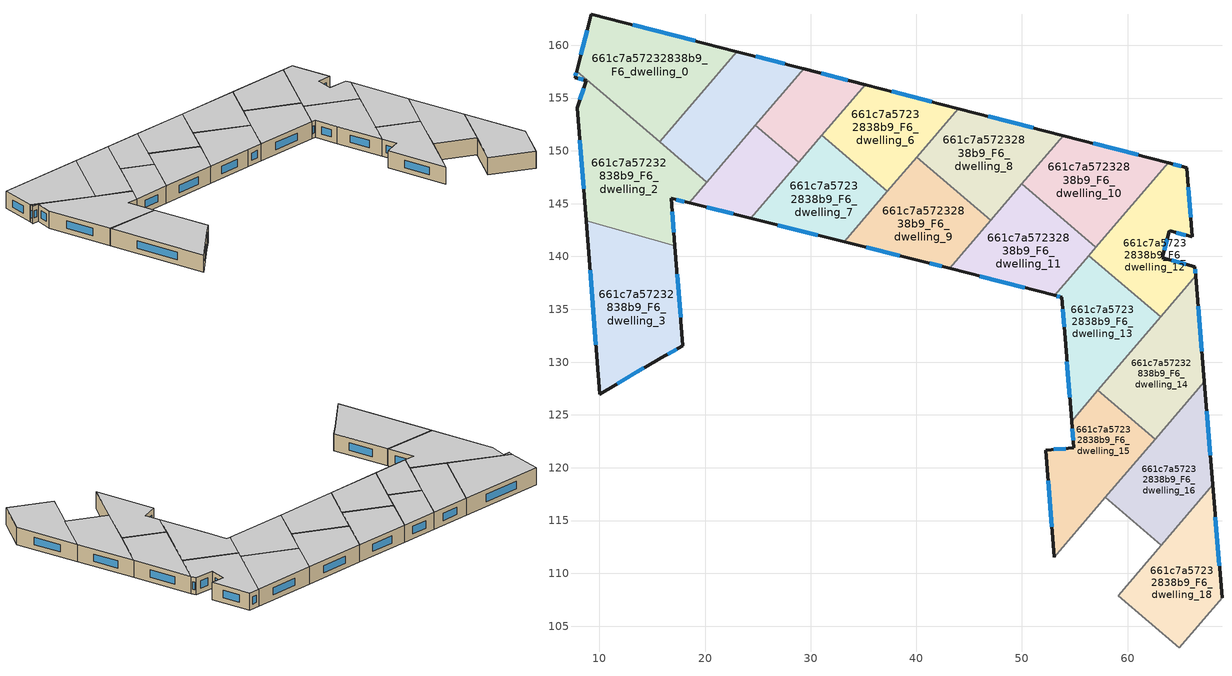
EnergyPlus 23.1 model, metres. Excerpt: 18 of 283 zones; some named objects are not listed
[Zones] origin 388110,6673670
661c7a57232838b9_F6_dwelling_0
 floor to 661c7a57232838b9_F5_dwelling_0 (EU_floor_Construction): 23,159.41 15.7,150.85 7.85,157.55 9.24,162.95 z18
 wall outside (EU_wall_Construction): 23,159.41 9.24,162.95 7.85,157.55 z18:21
 wall to 661c7a57232838b9_F6_dwelling_1 (EU_wall_Construction): 15.7,150.85 23,159.41 z18:21
 wall to 661c7a57232838b9_F6_dwelling_2 (EU_wall_Construction): 7.85,157.55 15.7,150.85 z18:21
 window (EU_Window_Construction): 19.07,160.42 13.18,161.94 / 8.85,161.41 8.25,159.1 z18.86:20.14
 ceiling to 661c7a57232838b9_F7_dwelling_0 (EU_floor_Construction): 15.7,150.85 23,159.41 9.24,162.95 7.85,157.55 z21
661c7a57232838b9_F6_dwelling_1
 floor to 661c7a57232838b9_F5_dwelling_1 (EU_floor_Construction): 29.34,157.77 20.16,147.04 15.7,150.85 23,159.41 z18
 wall outside (EU_wall_Construction): 29.34,157.77 23,159.41 z18:21
 wall to 661c7a57232838b9_F6_dwelling_5 (EU_wall_Construction): 20.16,147.04 24.78,152.44 z18:21
 wall to 661c7a57232838b9_F6_dwelling_2 (EU_wall_Construction): 15.7,150.85 20.16,147.04 z18:21
 wall to 661c7a57232838b9_F6_dwelling_4 (EU_wall_Construction): 24.78,152.44 29.34,157.77 z18:21
 window (EU_Window_Construction): 27.53,158.24 24.81,158.94 z18.86:20.14
 ceiling to 661c7a57232838b9_F7_dwelling_1 (EU_floor_Construction): 20.16,147.04 29.34,157.77 23,159.41 15.7,150.85 z21
661c7a57232838b9_F6_dwelling_10
 floor to 661c7a57232838b9_F5_dwelling_10 (EU_floor_Construction): 63.83,148.88 57,140.88 49.99,146.87 53.89,151.44 z18
 wall outside (EU_wall_Construction): 63.83,148.88 53.89,151.44 z18:21
 wall to 661c7a57232838b9_F6_dwelling_11 (EU_wall_Construction): 49.99,146.87 57,140.88 z18:21
 wall to 661c7a57232838b9_F6_dwelling_12 (EU_wall_Construction): 57,140.88 63.83,148.88 z18:21
 wall to 661c7a57232838b9_F6_dwelling_8 (EU_wall_Construction): 53.89,151.44 49.99,146.87 z18:21
 window (EU_Window_Construction): 60.99,149.61 56.73,150.71 z18.86:20.14
 ceiling to 661c7a57232838b9_F7_dwelling_10 (EU_floor_Construction): 57,140.88 63.83,148.88 53.89,151.44 49.99,146.87 z21
661c7a57232838b9_F6_dwelling_11
 floor to 661c7a57232838b9_F5_dwelling_11 (EU_floor_Construction): 57,140.88 53.09,136.31 43.15,138.87 49.99,146.87 z18
 wall outside (EU_wall_Construction): 43.15,138.87 53.09,136.31 z18:21
 wall to 661c7a57232838b9_F6_dwelling_13 (EU_wall_Construction): 53.09,136.31 56.32,140.09 z18:21
 wall to 661c7a57232838b9_F6_dwelling_9 (EU_wall_Construction): 47.05,143.44 43.15,138.87 z18:21
 wall to 661c7a57232838b9_F6_dwelling_12 (EU_wall_Construction): 56.32,140.09 57,140.88 z18:21
 wall to 661c7a57232838b9_F6_dwelling_8 (EU_wall_Construction): 49.99,146.87 47.05,143.44 z18:21
 window (EU_Window_Construction): 45.99,138.14 50.25,137.04 z18.86:20.14
 ceiling to 661c7a57232838b9_F7_dwelling_11 (EU_floor_Construction): 53.09,136.31 57,140.88 49.99,146.87 43.15,138.87 z21
661c7a57232838b9_F6_dwelling_12
 floor to 661c7a57232838b9_F5_dwelling_12 (EU_floor_Construction): 65.6,148.42 66.14,141.86 64.01,142.43 63.98,142.44 63.97,142.39 63.3,139.88 66.37,139.01 66.44,138.16 63.12,134.28 56.32,140.09 63.83,148.88 z18
 wall outside (EU_wall_Construction): 66.44,138.16 66.37,139.01 63.3,139.88 63.97,142.39 63.98,142.44 64.01,142.43 66.14,141.86 65.6,148.42 63.83,148.88 z18:21
 wall to 661c7a57232838b9_F6_dwelling_13 (EU_wall_Construction): 56.32,140.09 63.12,134.28 z18:21
 wall to 661c7a57232838b9_F6_dwelling_14 (EU_wall_Construction): 63.12,134.28 66.44,138.16 z18:21
 window (EU_Window_Construction): 65.09,148.55 64.34,148.75 / 65.98,143.74 65.75,146.55 / 64.62,142.27 65.53,142.02 / 63.49,140.6 63.78,141.67 / 65.49,139.26 64.18,139.63 / 66.42,138.41 66.39,138.77 z18.86:20.14
 ceiling to 661c7a57232838b9_F7_dwelling_12 (EU_floor_Construction): 63.12,134.28 66.44,138.16 66.37,139.01 63.3,139.88 63.97,142.39 63.98,142.44 64.01,142.43 66.14,141.86 65.6,148.42 63.83,148.88 56.32,140.09 z21
661c7a57232838b9_F6_dwelling_13
 floor to 661c7a57232838b9_F5_dwelling_13 (EU_floor_Construction): 63.12,134.28 54.7,124.43 54.09,132.26 53.79,136.13 53.09,136.31 56.32,140.09 z18
 wall outside (EU_wall_Construction): 53.09,136.31 53.79,136.13 54.09,132.26 54.7,124.43 z18:21
 wall to 661c7a57232838b9_F6_dwelling_15 (EU_wall_Construction): 54.7,124.43 57.2,127.34 z18:21
 wall to 661c7a57232838b9_F6_dwelling_14 (EU_wall_Construction): 57.2,127.34 63.12,134.28 z18:21
 window (EU_Window_Construction): 53.87,135.02 54,133.36 / 53.29,136.26 53.59,136.18 / 54.26,130.02 54.53,126.66 z18.86:20.14
 ceiling to 661c7a57232838b9_F7_dwelling_13 (EU_floor_Construction): 54.7,124.43 63.12,134.28 56.32,140.09 53.09,136.31 53.79,136.13 54.09,132.26 z21
661c7a57232838b9_F6_dwelling_14
 floor to 661c7a57232838b9_F5_dwelling_14 (EU_floor_Construction): 66.44,138.16 67.26,128.15 62.61,122.71 57.2,127.34 z18
 wall outside (EU_wall_Construction): 67.26,128.15 66.44,138.16 z18:21
 wall to 661c7a57232838b9_F6_dwelling_15 (EU_wall_Construction): 57.2,127.34 62.61,122.71 z18:21
 wall to 661c7a57232838b9_F6_dwelling_16 (EU_wall_Construction): 62.61,122.71 67.26,128.15 z18:21
 window (EU_Window_Construction): 67.03,131.01 66.67,135.3 z18.86:20.14
 ceiling to 661c7a57232838b9_F7_dwelling_14 (EU_floor_Construction): 62.61,122.71 67.26,128.15 66.44,138.16 57.2,127.34 z21
661c7a57232838b9_F6_dwelling_15
 floor to 661c7a57232838b9_F5_dwelling_15 (EU_floor_Construction): 62.61,122.71 53.06,111.53 52.26,121.67 54.9,121.88 54.7,124.43 57.2,127.34 z18
 wall outside (EU_wall_Construction): 54.7,124.43 54.9,121.88 52.26,121.67 53.06,111.53 z18:21
 wall to 661c7a57232838b9_F6_dwelling_17 (EU_wall_Construction): 53.06,111.53 57.9,117.2 z18:21
 wall to 661c7a57232838b9_F6_dwelling_16 (EU_wall_Construction): 57.9,117.2 62.61,122.71 z18:21
 window (EU_Window_Construction): 54.15,121.82 53.02,121.73 / 54.76,123.7 54.85,122.61 / 52.49,118.77 52.83,114.42 z18.86:20.14
 ceiling to 661c7a57232838b9_F7_dwelling_15 (EU_floor_Construction): 53.06,111.53 62.61,122.71 57.2,127.34 54.7,124.43 54.9,121.88 52.26,121.67 z21
661c7a57232838b9_F6_dwelling_16
 floor to 661c7a57232838b9_F5_dwelling_16 (EU_floor_Construction): 67.26,128.15 68.06,118.37 63.2,112.68 57.9,117.2 z18
 wall outside (EU_wall_Construction): 68.06,118.37 67.26,128.15 z18:21
 wall to 661c7a57232838b9_F6_dwelling_18 (EU_wall_Construction): 63.2,112.68 68.06,118.37 z18:21
 wall to 661c7a57232838b9_F6_dwelling_17 (EU_wall_Construction): 57.9,117.2 63.2,112.68 z18:21
 window (EU_Window_Construction): 67.83,121.17 67.49,125.36 z18.86:20.14
 ceiling to 661c7a57232838b9_F7_dwelling_16 (EU_floor_Construction): 63.2,112.68 68.06,118.37 67.26,128.15 57.9,117.2 z21
661c7a57232838b9_F6_dwelling_18
 floor to 661c7a57232838b9_F5_dwelling_18 (EU_floor_Construction): 68.06,118.37 68.94,107.68 64.89,102.94 59.1,107.88 z18
 wall outside (EU_wall_Construction): 68.94,107.68 68.06,118.37 z18:21
 wall to 661c7a57232838b9_F6_dwelling_19 (EU_wall_Construction): 59.1,107.88 64.89,102.94 z18:21
 wall to 661c7a57232838b9_F6_dwelling_20 (EU_wall_Construction): 64.89,102.94 68.94,107.68 z18:21
 wall to 661c7a57232838b9_F6_dwelling_17 (EU_wall_Construction): 63.2,112.68 59.1,107.89 z18:21
 window (EU_Window_Construction): 68.69,110.74 68.31,115.32 z18.86:20.14
 ceiling to 661c7a57232838b9_F7_dwelling_18 (EU_floor_Construction): 64.89,102.94 68.94,107.68 68.06,118.37 59.1,107.88 z21
661c7a57232838b9_F6_dwelling_2
 floor to 661c7a57232838b9_F5_dwelling_2 (EU_floor_Construction): 20.16,147.04 18.49,145.08 16.8,145.5 17.16,141 8.75,143.36 7.91,154.09 8.76,156.66 7.69,156.93 7.85,157.55 z18
 wall outside (EU_wall_Construction): 7.85,157.55 7.69,156.93 8.76,156.66 7.91,154.09 8.75,143.36 / 17.16,141 16.8,145.5 18.49,145.08 z18:21
 wall to 661c7a57232838b9_F6_dwelling_3 (EU_wall_Construction): 8.75,143.36 17.16,141 z18:21
 wall to 661c7a57232838b9_F6_dwelling_5 (EU_wall_Construction): 18.49,145.08 20.16,147.03 z18:21
 window (EU_Window_Construction): 8.52,155.92 8.15,154.82 / 8,156.85 8.45,156.74 / 7.81,157.38 7.74,157.11 / 17.29,145.38 18.01,145.2 / 17.06,142.29 16.91,144.22 / 8.15,151.02 8.51,146.43 z18.86:20.14
 ceiling to 661c7a57232838b9_F7_dwelling_2 (EU_floor_Construction): 17.16,141 16.8,145.5 18.49,145.08 20.16,147.04 7.85,157.55 7.69,156.93 8.76,156.66 7.91,154.09 8.75,143.36 z21
661c7a57232838b9_F6_dwelling_3
 floor to 661c7a57232838b9_F5_dwelling_3 (EU_floor_Construction): 17.16,141 17.89,131.55 15.88,130.43 10.03,126.97 8.75,143.36 z18
 wall outside (EU_wall_Construction): 8.75,143.36 10.03,126.97 15.88,130.43 17.89,131.55 17.16,141 z18:21
 window (EU_Window_Construction): 16.45,130.75 17.32,131.23 / 11.7,127.96 14.2,129.44 / 9.12,138.68 9.66,131.65 / 17.68,134.25 17.37,138.3 z18.86:20.14
 ceiling to 661c7a57232838b9_F7_dwelling_3 (EU_floor_Construction): 15.88,130.43 17.89,131.55 17.16,141 8.75,143.36 10.03,126.97 z21
661c7a57232838b9_F6_dwelling_4
 floor to 661c7a57232838b9_F5_dwelling_4 (EU_floor_Construction): 35.15,156.27 28.88,148.93 24.78,152.44 29.34,157.77 z18
 wall outside (EU_wall_Construction): 35.15,156.27 29.34,157.77 z18:21
 wall to 661c7a57232838b9_F6_dwelling_5 (EU_wall_Construction): 24.78,152.44 28.88,148.93 z18:21
 wall to 661c7a57232838b9_F6_dwelling_6 (EU_wall_Construction): 31.05,151.48 35.15,156.27 z18:21
 wall to 661c7a57232838b9_F6_dwelling_7 (EU_wall_Construction): 28.88,148.93 31.05,151.48 z18:21
 window (EU_Window_Construction): 33.49,156.7 31,157.34 z18.86:20.14
 ceiling to 661c7a57232838b9_F7_dwelling_4 (EU_floor_Construction): 28.88,148.93 35.15,156.27 29.34,157.77 24.78,152.44 z21
661c7a57232838b9_F6_dwelling_5
 floor to 661c7a57232838b9_F5_dwelling_5 (EU_floor_Construction): 28.88,148.93 24.33,143.61 18.49,145.08 24.78,152.44 z18
 wall outside (EU_wall_Construction): 18.49,145.08 24.33,143.61 z18:21
 wall to 661c7a57232838b9_F6_dwelling_7 (EU_wall_Construction): 24.33,143.61 28.88,148.93 z18:21
 window (EU_Window_Construction): 20.16,144.66 22.66,144.03 z18.86:20.14
 ceiling to 661c7a57232838b9_F7_dwelling_5 (EU_floor_Construction): 24.33,143.61 28.88,148.93 24.78,152.44 18.49,145.08 z21
661c7a57232838b9_F6_dwelling_6
 floor to 661c7a57232838b9_F5_dwelling_6 (EU_floor_Construction): 43.97,154 37.27,146.16 31.05,151.48 35.15,156.27 z18
 wall outside (EU_wall_Construction): 43.97,154 35.15,156.27 z18:21
 wall to 661c7a57232838b9_F6_dwelling_7 (EU_wall_Construction): 31.05,151.48 37.27,146.16 z18:21
 wall to 661c7a57232838b9_F6_dwelling_8 (EU_wall_Construction): 40.05,149.42 43.97,154 z18:21
 wall to 661c7a57232838b9_F6_dwelling_9 (EU_wall_Construction): 37.27,146.16 40.05,149.42 z18:21
 window (EU_Window_Construction): 41.45,154.65 37.67,155.62 z18.86:20.14
 ceiling to 661c7a57232838b9_F7_dwelling_6 (EU_floor_Construction): 37.27,146.16 43.97,154 35.15,156.27 31.05,151.48 z21
661c7a57232838b9_F6_dwelling_7
 floor to 661c7a57232838b9_F5_dwelling_7 (EU_floor_Construction): 37.27,146.16 33.19,141.39 24.33,143.61 31.05,151.48 z18
 wall outside (EU_wall_Construction): 24.33,143.61 33.19,141.39 z18:21
 wall to 661c7a57232838b9_F6_dwelling_9 (EU_wall_Construction): 33.19,141.39 37.27,146.16 z18:21
 window (EU_Window_Construction): 26.86,142.98 30.66,142.02 z18.86:20.14
 ceiling to 661c7a57232838b9_F7_dwelling_7 (EU_floor_Construction): 33.19,141.39 37.27,146.16 31.05,151.48 24.33,143.61 z21
661c7a57232838b9_F6_dwelling_8
 floor to 661c7a57232838b9_F5_dwelling_8 (EU_floor_Construction): 53.89,151.44 47.05,143.44 40.05,149.42 43.97,154 z18
 wall outside (EU_wall_Construction): 53.89,151.44 43.97,154 z18:21
 wall to 661c7a57232838b9_F6_dwelling_9 (EU_wall_Construction): 40.05,149.42 47.05,143.44 z18:21
 window (EU_Window_Construction): 51.06,152.17 46.8,153.27 z18.86:20.14
 ceiling to 661c7a57232838b9_F7_dwelling_8 (EU_floor_Construction): 47.05,143.44 53.89,151.44 43.97,154 40.05,149.42 z21
661c7a57232838b9_F6_dwelling_9
 floor to 661c7a57232838b9_F5_dwelling_9 (EU_floor_Construction): 47.05,143.44 43.15,138.87 40.51,139.55 33.19,141.39 40.05,149.42 z18
 wall outside (EU_wall_Construction): 33.19,141.39 40.51,139.55 43.15,138.87 z18:21
 window (EU_Window_Construction): 41.27,139.35 42.4,139.06 / 35.28,140.86 38.42,140.07 z18.86:20.14
 ceiling to 661c7a57232838b9_F7_dwelling_9 (EU_floor_Construction): 43.15,138.87 47.05,143.44 40.05,149.42 33.19,141.39 40.51,139.55 z21
[Building]
EU S2 Campaign: North Axis=0; Terrain=City; Solar Distribution=FullExterior
[Site:Location]
Helsinki-Vantaa.AP: Latitude=60.317; Longitude=24.963; Time Zone=2; Elevation=54.6
[SizingPeriod:WeatherFileDays]
AnnualSizingPeriod: Begin Month=1; Begin Day of Month=1; End Month=12; End Day of Month=31; Day of Week for Start Day=Monday; Use Weather File Daylight Saving Period=No; Use Weather File Rain and Snow Indicators=No
[MATERIAL]
EU_InternalMass_Material: Roughness=MediumRough; Thickness=0.1; Conductivity=1; Density=1800; Specific Heat=900; Thermal Absorptance=0.9; Solar Absorptance=0.7; Visible Absorptance=0.7
[MATERIAL:NOMASS] Roughness=MediumRough; Thermal Absorptance=0.9; Solar Absorptance=0.7; Visible Absorptance=0.7
Name | Thermal Resistance
EU_wall_NoMass | 5.91765
EU_floor_NoMass | 6.2875
[WINDOWMATERIAL:SIMPLEGLAZINGSYSTEM]
EU_Window_SimpleGlazing: UFactor=0.994035; Solar Heat Gain Coefficient=0.7; Visible Transmittance=0.7
[CONSTRUCTION]
EU_wall_Construction: EU_wall_NoMass
EU_floor_Construction: EU_floor_NoMass
EU_Window_Construction: EU_Window_SimpleGlazing
EU_InternalMass_Construction: EU_InternalMass_Material
[ZONE] Type=1; Multiplier=1; Ceiling Height=autocalculate; Floor Area=autocalculate; Part of Total Floor Area=Yes
Name | Volume
661c7a57232838b9_F6_dwelling_0 | 292.928
661c7a57232838b9_F6_dwelling_1 | 223.657
661c7a57232838b9_F6_dwelling_10; 661c7a57232838b9_F6_dwelling_11 | 228.649
661c7a57232838b9_F6_dwelling_12 | 228.669
661c7a57232838b9_F6_dwelling_13 | 228.664
661c7a57232838b9_F6_dwelling_14 | 228.665
661c7a57232838b9_F6_dwelling_15 | 228.65
661c7a57232838b9_F6_dwelling_16 | 228.681
661c7a57232838b9_F6_dwelling_18 | 228.672
661c7a57232838b9_F6_dwelling_2 | 317.031
661c7a57232838b9_F6_dwelling_3 | 318.006
661c7a57232838b9_F6_dwelling_4 | 134.826
661c7a57232838b9_F6_dwelling_5 | 134.834
661c7a57232838b9_F6_dwelling_6 | 203.971
661c7a57232838b9_F6_dwelling_7 | 203.984
661c7a57232838b9_F6_dwelling_8 | 228.654
661c7a57232838b9_F6_dwelling_9 | 228.656
[INTERNALMASS] Construction=EU_InternalMass_Construction
Name | Zone or ZoneList | Surface Area
661c7a57232838b9_F6_dwelling_0_EU_InternalMass | 661c7a57232838b9_F6_dwelling_0 | 97.6416
661c7a57232838b9_F6_dwelling_1_EU_InternalMass | 661c7a57232838b9_F6_dwelling_1 | 74.5567
661c7a57232838b9_F6_dwelling_2_EU_InternalMass | 661c7a57232838b9_F6_dwelling_2 | 105.686
661c7a57232838b9_F6_dwelling_3_EU_InternalMass | 661c7a57232838b9_F6_dwelling_3 | 105.991
661c7a57232838b9_F6_dwelling_4_EU_InternalMass | 661c7a57232838b9_F6_dwelling_4 | 44.9412
661c7a57232838b9_F6_dwelling_5_EU_InternalMass | 661c7a57232838b9_F6_dwelling_5 | 44.9442
661c7a57232838b9_F6_dwelling_6_EU_InternalMass | 661c7a57232838b9_F6_dwelling_6 | 67.9872
661c7a57232838b9_F6_dwelling_7_EU_InternalMass | 661c7a57232838b9_F6_dwelling_7 | 67.9932
661c7a57232838b9_F6_dwelling_8_EU_InternalMass | 661c7a57232838b9_F6_dwelling_8 | 76.2191
661c7a57232838b9_F6_dwelling_9_EU_InternalMass | 661c7a57232838b9_F6_dwelling_9 | 76.222
661c7a57232838b9_F6_dwelling_10_EU_InternalMass | 661c7a57232838b9_F6_dwelling_10 | 76.2171
661c7a57232838b9_F6_dwelling_11_EU_InternalMass | 661c7a57232838b9_F6_dwelling_11 | 76.2164
661c7a57232838b9_F6_dwelling_12_EU_InternalMass | 661c7a57232838b9_F6_dwelling_12 | 76.2225
661c7a57232838b9_F6_dwelling_13_EU_InternalMass | 661c7a57232838b9_F6_dwelling_13 | 76.2212
661c7a57232838b9_F6_dwelling_14_EU_InternalMass | 661c7a57232838b9_F6_dwelling_14 | 76.2195
661c7a57232838b9_F6_dwelling_15_EU_InternalMass | 661c7a57232838b9_F6_dwelling_15 | 76.2178
661c7a57232838b9_F6_dwelling_16_EU_InternalMass | 661c7a57232838b9_F6_dwelling_16 | 76.2284
661c7a57232838b9_F6_dwelling_18_EU_InternalMass | 661c7a57232838b9_F6_dwelling_18 | 76.223
[OTHEREQUIPMENT] Fuel Type=Electricity; Design Level Calculation Method=Watts/Area; Power per Zone Floor Area=1; Fraction Latent=0; Fraction Radiant=0; Fraction Lost=0; Carbon Dioxide Generation Rate=0; EndUse Subcategory=EU_Step8_InternalGains
Name | Zone or ZoneList or Space or SpaceList | Schedule
EU_Step8_InternalGain_661c7a57232838b9_F6_dwelling_0_f000 | 661c7a57232838b9_F6_dwelling_0 | EU_Step8_GainSchedule_661c7a57232838b9_F6_dwelling_0_f000
EU_Step8_InternalGain_661c7a57232838b9_F6_dwelling_1_f000 | 661c7a57232838b9_F6_dwelling_1 | EU_Step8_GainSchedule_661c7a57232838b9_F6_dwelling_1_f000
EU_Step8_InternalGain_661c7a57232838b9_F6_dwelling_2_f000 | 661c7a57232838b9_F6_dwelling_2 | EU_Step8_GainSchedule_661c7a57232838b9_F6_dwelling_2_f000
EU_Step8_InternalGain_661c7a57232838b9_F6_dwelling_3_f000 | 661c7a57232838b9_F6_dwelling_3 | EU_Step8_GainSchedule_661c7a57232838b9_F6_dwelling_3_f000
EU_Step8_InternalGain_661c7a57232838b9_F6_dwelling_4_f000 | 661c7a57232838b9_F6_dwelling_4 | EU_Step8_GainSchedule_661c7a57232838b9_F6_dwelling_4_f000
EU_Step8_InternalGain_661c7a57232838b9_F6_dwelling_5_f000 | 661c7a57232838b9_F6_dwelling_5 | EU_Step8_GainSchedule_661c7a57232838b9_F6_dwelling_5_f000
EU_Step8_InternalGain_661c7a57232838b9_F6_dwelling_6_f000 | 661c7a57232838b9_F6_dwelling_6 | EU_Step8_GainSchedule_661c7a57232838b9_F6_dwelling_6_f000
EU_Step8_InternalGain_661c7a57232838b9_F6_dwelling_7_f000 | 661c7a57232838b9_F6_dwelling_7 | EU_Step8_GainSchedule_661c7a57232838b9_F6_dwelling_7_f000
EU_Step8_InternalGain_661c7a57232838b9_F6_dwelling_8_f000 | 661c7a57232838b9_F6_dwelling_8 | EU_Step8_GainSchedule_661c7a57232838b9_F6_dwelling_8_f000
EU_Step8_InternalGain_661c7a57232838b9_F6_dwelling_9_f000 | 661c7a57232838b9_F6_dwelling_9 | EU_Step8_GainSchedule_661c7a57232838b9_F6_dwelling_9_f000
EU_Step8_InternalGain_661c7a57232838b9_F6_dwelling_10_f000 | 661c7a57232838b9_F6_dwelling_10 | EU_Step8_GainSchedule_661c7a57232838b9_F6_dwelling_10_f000
EU_Step8_InternalGain_661c7a57232838b9_F6_dwelling_11_f000 | 661c7a57232838b9_F6_dwelling_11 | EU_Step8_GainSchedule_661c7a57232838b9_F6_dwelling_11_f000
EU_Step8_InternalGain_661c7a57232838b9_F6_dwelling_12_f000 | 661c7a57232838b9_F6_dwelling_12 | EU_Step8_GainSchedule_661c7a57232838b9_F6_dwelling_12_f000
EU_Step8_InternalGain_661c7a57232838b9_F6_dwelling_13_f000 | 661c7a57232838b9_F6_dwelling_13 | EU_Step8_GainSchedule_661c7a57232838b9_F6_dwelling_13_f000
EU_Step8_InternalGain_661c7a57232838b9_F6_dwelling_14_f000 | 661c7a57232838b9_F6_dwelling_14 | EU_Step8_GainSchedule_661c7a57232838b9_F6_dwelling_14_f000
EU_Step8_InternalGain_661c7a57232838b9_F6_dwelling_15_f000 | 661c7a57232838b9_F6_dwelling_15 | EU_Step8_GainSchedule_661c7a57232838b9_F6_dwelling_15_f000
EU_Step8_InternalGain_661c7a57232838b9_F6_dwelling_16_f000 | 661c7a57232838b9_F6_dwelling_16 | EU_Step8_GainSchedule_661c7a57232838b9_F6_dwelling_16_f000
EU_Step8_InternalGain_661c7a57232838b9_F6_dwelling_18_f000 | 661c7a57232838b9_F6_dwelling_18 | EU_Step8_GainSchedule_661c7a57232838b9_F6_dwelling_18_f000
[ZONEVENTILATION:DESIGNFLOWRATE] Schedule=EU_AlwaysOn; Design Flow Rate Calculation Method=AirChanges/Hour; Air Changes per Hour=0.596421; Ventilation Type=Natural; Fan Pressure Rise=0; Fan Total Efficiency=1; Constant Term Coefficient=1; Temperature Term Coefficient=0; Velocity Term Coefficient=0; Velocity Squared Term Coefficient=0; Minimum Indoor Temperature=-100; Maximum Indoor Temperature=100; Delta Temperature=-100; Minimum Outdoor Temperature=-100; Maximum Outdoor Temperature=100; Maximum Wind Speed=40
Name | Zone or ZoneList or Space or SpaceList
EU_ConstantAir_661c7a57232838b9_F6_dwelling_0 | 661c7a57232838b9_F6_dwelling_0
EU_ConstantAir_661c7a57232838b9_F6_dwelling_1 | 661c7a57232838b9_F6_dwelling_1
EU_ConstantAir_661c7a57232838b9_F6_dwelling_2 | 661c7a57232838b9_F6_dwelling_2
EU_ConstantAir_661c7a57232838b9_F6_dwelling_3 | 661c7a57232838b9_F6_dwelling_3
EU_ConstantAir_661c7a57232838b9_F6_dwelling_4 | 661c7a57232838b9_F6_dwelling_4
EU_ConstantAir_661c7a57232838b9_F6_dwelling_5 | 661c7a57232838b9_F6_dwelling_5
EU_ConstantAir_661c7a57232838b9_F6_dwelling_6 | 661c7a57232838b9_F6_dwelling_6
EU_ConstantAir_661c7a57232838b9_F6_dwelling_7 | 661c7a57232838b9_F6_dwelling_7
EU_ConstantAir_661c7a57232838b9_F6_dwelling_8 | 661c7a57232838b9_F6_dwelling_8
EU_ConstantAir_661c7a57232838b9_F6_dwelling_9 | 661c7a57232838b9_F6_dwelling_9
EU_ConstantAir_661c7a57232838b9_F6_dwelling_10 | 661c7a57232838b9_F6_dwelling_10
EU_ConstantAir_661c7a57232838b9_F6_dwelling_11 | 661c7a57232838b9_F6_dwelling_11
EU_ConstantAir_661c7a57232838b9_F6_dwelling_12 | 661c7a57232838b9_F6_dwelling_12
EU_ConstantAir_661c7a57232838b9_F6_dwelling_13 | 661c7a57232838b9_F6_dwelling_13
EU_ConstantAir_661c7a57232838b9_F6_dwelling_14 | 661c7a57232838b9_F6_dwelling_14
EU_ConstantAir_661c7a57232838b9_F6_dwelling_15 | 661c7a57232838b9_F6_dwelling_15
EU_ConstantAir_661c7a57232838b9_F6_dwelling_16 | 661c7a57232838b9_F6_dwelling_16
EU_ConstantAir_661c7a57232838b9_F6_dwelling_18 | 661c7a57232838b9_F6_dwelling_18
[HVACTEMPLATE:ZONE:IDEALLOADSAIRSYSTEM] System Availability Schedule=EU_AlwaysOn; Maximum Heating Supply Air Temperature=50; Minimum Cooling Supply Air Temperature=13; Maximum Heating Supply Air Humidity Ratio=0.0156; Minimum Cooling Supply Air Humidity Ratio=0.0077; Heating Limit=NoLimit; Cooling Limit=NoLimit; Heating Availability Schedule=EU_AlwaysOn; Cooling Availability Schedule=EU_CoolingOff; Dehumidification Control Type=ConstantSensibleHeatRatio; Cooling Sensible Heat Ratio=0.7; Dehumidification Setpoint=60; Humidification Control Type=None; Humidification Setpoint=30; Outdoor Air Method=None; Outdoor Air Flow Rate per Person=0.00944; Outdoor Air Flow Rate per Zone Floor Area=0; Outdoor Air Flow Rate per Zone=0; Demand Controlled Ventilation Type=None; Outdoor Air Economizer Type=NoEconomizer; Heat Recovery Type=None; Sensible Heat Recovery Effectiveness=0.7; Latent Heat Recovery Effectiveness=0.65
Name | Template Thermostat
661c7a57232838b9_F6_dwelling_0 | EU_HeatOnly_661c7a57232838b9_F6_dwelling_0
661c7a57232838b9_F6_dwelling_1 | EU_HeatOnly_661c7a57232838b9_F6_dwelling_1
661c7a57232838b9_F6_dwelling_2 | EU_HeatOnly_661c7a57232838b9_F6_dwelling_2
661c7a57232838b9_F6_dwelling_3 | EU_HeatOnly_661c7a57232838b9_F6_dwelling_3
661c7a57232838b9_F6_dwelling_4 | EU_HeatOnly_661c7a57232838b9_F6_dwelling_4
661c7a57232838b9_F6_dwelling_5 | EU_HeatOnly_661c7a57232838b9_F6_dwelling_5
661c7a57232838b9_F6_dwelling_6 | EU_HeatOnly_661c7a57232838b9_F6_dwelling_6
661c7a57232838b9_F6_dwelling_7 | EU_HeatOnly_661c7a57232838b9_F6_dwelling_7
661c7a57232838b9_F6_dwelling_8 | EU_HeatOnly_661c7a57232838b9_F6_dwelling_8
661c7a57232838b9_F6_dwelling_9 | EU_HeatOnly_661c7a57232838b9_F6_dwelling_9
661c7a57232838b9_F6_dwelling_10 | EU_HeatOnly_661c7a57232838b9_F6_dwelling_10
661c7a57232838b9_F6_dwelling_11 | EU_HeatOnly_661c7a57232838b9_F6_dwelling_11
661c7a57232838b9_F6_dwelling_12 | EU_HeatOnly_661c7a57232838b9_F6_dwelling_12
661c7a57232838b9_F6_dwelling_13 | EU_HeatOnly_661c7a57232838b9_F6_dwelling_13
661c7a57232838b9_F6_dwelling_14 | EU_HeatOnly_661c7a57232838b9_F6_dwelling_14
661c7a57232838b9_F6_dwelling_15 | EU_HeatOnly_661c7a57232838b9_F6_dwelling_15
661c7a57232838b9_F6_dwelling_16 | EU_HeatOnly_661c7a57232838b9_F6_dwelling_16
661c7a57232838b9_F6_dwelling_18 | EU_HeatOnly_661c7a57232838b9_F6_dwelling_18
[SIZING:ZONE] Zone Cooling Design Supply Air Temperature Input Method=SupplyAirTemperature; Zone Cooling Design Supply Air Temperature=13; Zone Heating Design Supply Air Temperature Input Method=SupplyAirTemperature; Zone Heating Design Supply Air Temperature=50; Zone Cooling Design Supply Air Humidity Ratio=0.008; Zone Heating Design Supply Air Humidity Ratio=0.008; Cooling Design Air Flow Method=DesignDay; Cooling Design Air Flow Rate=0; Cooling Minimum Air Flow per Zone Floor Area=0.000762; Cooling Minimum Air Flow=0; Cooling Minimum Air Flow Fraction=0.2; Heating Design Air Flow Method=DesignDay; Heating Design Air Flow Rate=0; Heating Maximum Air Flow per Zone Floor Area=0.002032; Heating Maximum Air Flow=0.141576; Heating Maximum Air Flow Fraction=0.3; Account for Dedicated Outdoor Air System=No; Dedicated Outdoor Air System Control Strategy=NeutralSupplyAir; Dedicated Outdoor Air Low Setpoint Temperature for Design=autosize; Dedicated Outdoor Air High Setpoint Temperature for Design=autosize; Zone Load Sizing Method=Sensible Load Only No Latent Load; Zone Latent Cooling Design Supply Air Humidity Ratio Input Method=HumidityRatioDifference; Zone Cooling Design Supply Air Humidity Ratio Difference=0.005; Zone Latent Heating Design Supply Air Humidity Ratio Input Method=HumidityRatioDifference; Zone Humidification Design Supply Air Humidity Ratio Difference=0.005
661c7a57232838b9_F6_dwelling_0; 661c7a57232838b9_F6_dwelling_1; 661c7a57232838b9_F6_dwelling_2; 661c7a57232838b9_F6_dwelling_3; 661c7a57232838b9_F6_dwelling_4; 661c7a57232838b9_F6_dwelling_5; 661c7a57232838b9_F6_dwelling_6; 661c7a57232838b9_F6_dwelling_7; 661c7a57232838b9_F6_dwelling_8; 661c7a57232838b9_F6_dwelling_9; 661c7a57232838b9_F6_dwelling_10; 661c7a57232838b9_F6_dwelling_11; 661c7a57232838b9_F6_dwelling_12; 661c7a57232838b9_F6_dwelling_13; 661c7a57232838b9_F6_dwelling_14; 661c7a57232838b9_F6_dwelling_15; 661c7a57232838b9_F6_dwelling_16; 661c7a57232838b9_F6_dwelling_18
[SCHEDULE:CONSTANT]
Name | Hourly Value
EU_AlwaysOn | 1
EU_CoolingOff | 0
[SCHEDULE:FILE] Column Number=1; Rows to Skip at Top=0; Number of Hours of Data=8760; Column Separator=Comma; Interpolate to Timestep=No; Minutes per Item=60; Adjust Schedule for Daylight Savings=Yes
Name | File
EU_Step8_GainSchedule_661c7a57232838b9_F6_dwelling_0_f000 | ../../schedules/661c7a57232838b9/661c7a57232838b9_F6_dwelling_0_f000_gain.csv
EU_Step8_GainSchedule_661c7a57232838b9_F6_dwelling_1_f000 | ../../schedules/661c7a57232838b9/661c7a57232838b9_F6_dwelling_1_f000_gain.csv
EU_Step8_GainSchedule_661c7a57232838b9_F6_dwelling_2_f000 | ../../schedules/661c7a57232838b9/661c7a57232838b9_F6_dwelling_2_f000_gain.csv
EU_Step8_GainSchedule_661c7a57232838b9_F6_dwelling_3_f000 | ../../schedules/661c7a57232838b9/661c7a57232838b9_F6_dwelling_3_f000_gain.csv
EU_Step8_GainSchedule_661c7a57232838b9_F6_dwelling_4_f000 | ../../schedules/661c7a57232838b9/661c7a57232838b9_F6_dwelling_4_f000_gain.csv
EU_Step8_GainSchedule_661c7a57232838b9_F6_dwelling_5_f000 | ../../schedules/661c7a57232838b9/661c7a57232838b9_F6_dwelling_5_f000_gain.csv
EU_Step8_GainSchedule_661c7a57232838b9_F6_dwelling_6_f000 | ../../schedules/661c7a57232838b9/661c7a57232838b9_F6_dwelling_6_f000_gain.csv
EU_Step8_GainSchedule_661c7a57232838b9_F6_dwelling_7_f000 | ../../schedules/661c7a57232838b9/661c7a57232838b9_F6_dwelling_7_f000_gain.csv
EU_Step8_GainSchedule_661c7a57232838b9_F6_dwelling_8_f000 | ../../schedules/661c7a57232838b9/661c7a57232838b9_F6_dwelling_8_f000_gain.csv
EU_Step8_GainSchedule_661c7a57232838b9_F6_dwelling_9_f000 | ../../schedules/661c7a57232838b9/661c7a57232838b9_F6_dwelling_9_f000_gain.csv
EU_Step8_GainSchedule_661c7a57232838b9_F6_dwelling_10_f000 | ../../schedules/661c7a57232838b9/661c7a57232838b9_F6_dwelling_10_f000_gain.csv
EU_Step8_GainSchedule_661c7a57232838b9_F6_dwelling_11_f000 | ../../schedules/661c7a57232838b9/661c7a57232838b9_F6_dwelling_11_f000_gain.csv
EU_Step8_GainSchedule_661c7a57232838b9_F6_dwelling_12_f000 | ../../schedules/661c7a57232838b9/661c7a57232838b9_F6_dwelling_12_f000_gain.csv
EU_Step8_GainSchedule_661c7a57232838b9_F6_dwelling_13_f000 | ../../schedules/661c7a57232838b9/661c7a57232838b9_F6_dwelling_13_f000_gain.csv
EU_Step8_GainSchedule_661c7a57232838b9_F6_dwelling_14_f000 | ../../schedules/661c7a57232838b9/661c7a57232838b9_F6_dwelling_14_f000_gain.csv
EU_Step8_GainSchedule_661c7a57232838b9_F6_dwelling_15_f000 | ../../schedules/661c7a57232838b9/661c7a57232838b9_F6_dwelling_15_f000_gain.csv
EU_Step8_GainSchedule_661c7a57232838b9_F6_dwelling_16_f000 | ../../schedules/661c7a57232838b9/661c7a57232838b9_F6_dwelling_16_f000_gain.csv
EU_Step8_GainSchedule_661c7a57232838b9_F6_dwelling_18_f000 | ../../schedules/661c7a57232838b9/661c7a57232838b9_F6_dwelling_18_f000_gain.csv
